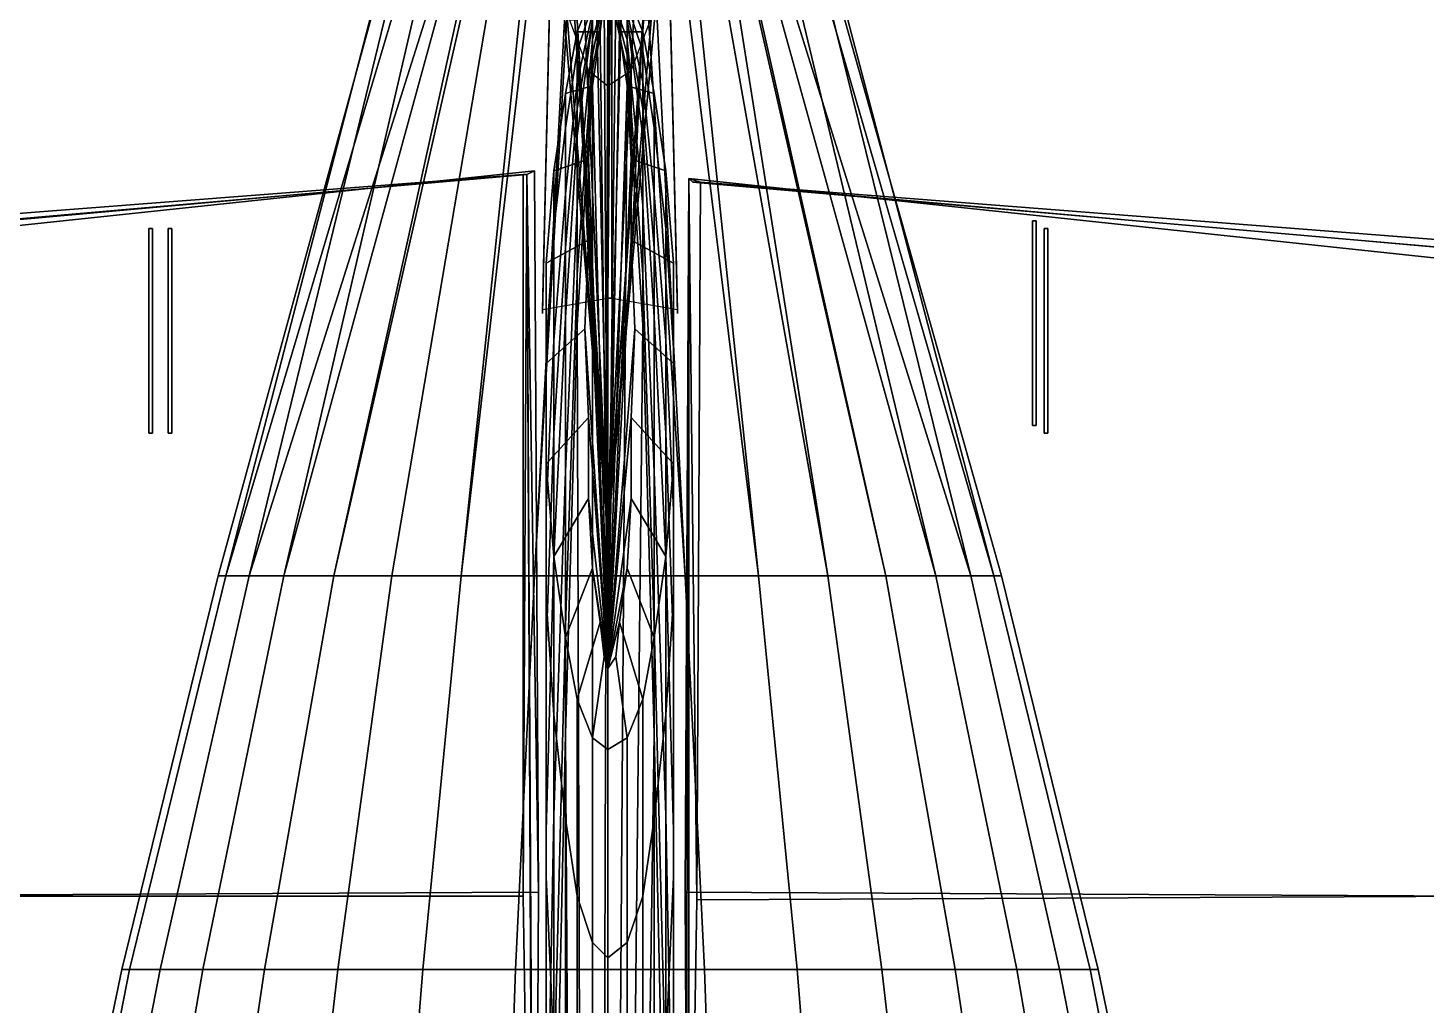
# Model space of a CAD drawing. Extents: x -1726 to 1721, y -2579 to 1769.
# Drawn here: x -150.3 to 212, y 1383.8 to 1637 of the extents above; entities that cross this region are included whole.
import ezdxf

# ---------------------------------------------------------------- set-up
doc = ezdxf.new("R2010")
doc.units = 0

msp = doc.modelspace()

# ---------------------------------------------------------------- linework, layer by layer
at = {"layer": '149059', "color": 1}
for points in [[(0, 1650, -670), (-4, 1630, -669), (-4, 1634, -605), (0, 1648, -606)], [(0, 1649, -765), (-4, 1626, -763), (-4, 1630, -669), (0, 1650, -670)], [(0, 1648, -606), (-4, 1634, -605), (-4, 1639, -539), (0, 1649, -539)], [(-4, 342, -658), (-4, 1626, -763), (0, 1649, -765), (-4, 342, -658)], [(-4, 342, -658), (0, 1649, -765), (5, 1626, -763), (-4, 342, -658)], [(5, 1630, -669), (0, 1650, -670), (0, 1648, -606), (5, 1634, -605)], [(5, 1626, -763), (0, 1649, -765), (0, 1650, -670), (5, 1630, -669)], [(5, 1634, -605), (0, 1648, -606), (0, 1649, -539), (5, 1639, -539)], [(-4, 1646, -143), (-8, 1636, -143), (-2, 1636, -110), (-1, 1645, -110)], [(-4, 1643, -225), (-8, 1631, -225), (-8, 1636, -143), (-4, 1646, -143)], [(0, 1471, -109), (-1, 1645, -110), (-2, 1636, -110), (0, 1471, -109)], [(0, 1471, -109), (0, 1648, -111), (-1, 1645, -110), (0, 1471, -109)], [(0, 1471, -109), (2, 1645, -110), (0, 1648, -111), (0, 1471, -109)], [(0, 1471, -109), (3, 1636, -110), (2, 1645, -110), (0, 1471, -109)], [(9, 1636, -143), (5, 1646, -143), (2, 1645, -110), (3, 1636, -110)], [(9, 1631, -225), (5, 1643, -225), (5, 1646, -143), (9, 1636, -143)], [(-4, 1641, -368), (-8, 1623, -368), (-8, 1631, -225), (-4, 1643, -225)], [(9, 1623, -368), (5, 1641, -368), (5, 1643, -225), (9, 1631, -225)], [(-4, 1639, -473), (-8, 1616, -473), (-8, 1623, -368), (-4, 1641, -368)], [(-4, 1639, -539), (-8, 1609, -539), (-8, 1616, -473), (-4, 1639, -473)], [(-4, 1634, -605), (-8, 1591, -603), (-8, 1609, -539), (-4, 1639, -539)], [(9, 1616, -473), (5, 1639, -473), (5, 1641, -368), (9, 1623, -368)], [(9, 1609, -539), (5, 1639, -539), (5, 1639, -473), (9, 1616, -473)], [(9, 1591, -603), (5, 1634, -605), (5, 1639, -539), (9, 1609, -539)], [(-8, 1636, -143), (-11, 1620, -143), (-4, 1622, -110), (-2, 1636, -110)], [(-8, 1631, -225), (-11, 1611, -225), (-11, 1620, -143), (-8, 1636, -143)], [(-4, 1630, -669), (-8, 1573, -665), (-8, 1591, -603), (-4, 1634, -605)], [(0, 1471, -109), (-2, 1636, -110), (-4, 1622, -110), (0, 1471, -109)], [(0, 1471, -109), (5, 1622, -110), (3, 1636, -110), (0, 1471, -109)], [(12, 1620, -143), (9, 1636, -143), (3, 1636, -110), (5, 1622, -110)], [(9, 1573, -665), (5, 1630, -669), (5, 1634, -605), (9, 1591, -603)], [(12, 1611, -225), (9, 1631, -225), (9, 1636, -143), (12, 1620, -143)], [(-8, 1623, -368), (-11, 1594, -368), (-11, 1611, -225), (-8, 1631, -225)], [(12, 1594, -368), (9, 1623, -368), (9, 1631, -225), (12, 1611, -225)], [(-4, 1626, -763), (-8, 1560, -758), (-8, 1573, -665), (-4, 1630, -669)], [(9, 1560, -758), (5, 1626, -763), (5, 1630, -669), (9, 1573, -665)], [(-4, 342, -658), (-8, 1560, -758), (-4, 1626, -763), (-4, 342, -658)], [(-4, 342, -658), (5, 1626, -763), (9, 1560, -758), (-4, 342, -658)], [(-11, 1620, -143), (-14, 1600, -143), (-5, 1603, -110), (-4, 1622, -110)], [(-11, 1611, -225), (-14, 1585, -225), (-14, 1600, -143), (-11, 1620, -143)], [(-8, 1616, -473), (-11, 1580, -473), (-11, 1594, -368), (-8, 1623, -368)], [(0, 1471, -109), (-4, 1622, -110), (-5, 1603, -110), (0, 1471, -109)], [(0, 1471, -109), (6, 1603, -110), (5, 1622, -110), (0, 1471, -109)], [(15, 1600, -143), (12, 1620, -143), (5, 1622, -110), (6, 1603, -110)], [(12, 1580, -473), (9, 1616, -473), (9, 1623, -368), (12, 1594, -368)], [(15, 1585, -225), (12, 1611, -225), (12, 1620, -143), (15, 1600, -143)], [(-8, 1609, -539), (-11, 1562, -539), (-11, 1580, -473), (-8, 1616, -473)], [(12, 1562, -539), (9, 1609, -539), (9, 1616, -473), (12, 1580, -473)], [(-11, 1594, -368), (-14, 1556, -368), (-14, 1585, -225), (-11, 1611, -225)], [(-8, 1591, -603), (-11, 1522, -600), (-11, 1562, -539), (-8, 1609, -539)], [(12, 1522, -600), (9, 1591, -603), (9, 1609, -539), (12, 1562, -539)], [(15, 1556, -368), (12, 1594, -368), (12, 1611, -225), (15, 1585, -225)], [(-14, 1600, -143), (-16, 1576, -143), (-5, 1582, -110), (-5, 1603, -110)], [(0, 1471, -109), (-5, 1603, -110), (-5, 1582, -110), (0, 1471, -109)], [(0, 1471, -109), (6, 1582, -110), (6, 1603, -110), (0, 1471, -109)], [(17, 1576, -143), (15, 1600, -143), (6, 1603, -110), (6, 1582, -110)], [(-14, 1585, -225), (-16, 1554, -225), (-16, 1576, -143), (-14, 1600, -143)], [(17, 1554, -225), (15, 1585, -225), (15, 1600, -143), (17, 1576, -143)], [(-11, 1580, -473), (-14, 1532, -473), (-14, 1556, -368), (-11, 1594, -368)], [(-8, 1573, -665), (-11, 1482, -660), (-11, 1522, -600), (-8, 1591, -603)], [(12, 1482, -660), (9, 1573, -665), (9, 1591, -603), (12, 1522, -600)], [(15, 1532, -473), (12, 1580, -473), (12, 1594, -368), (15, 1556, -368)], [(-14, 1556, -368), (-16, 1512, -368), (-16, 1554, -225), (-14, 1585, -225)], [(17, 1512, -368), (15, 1556, -368), (15, 1585, -225), (17, 1554, -225)], [(-16, 1576, -143), (-16, 1550, -143), (-6, 1559, -110), (-5, 1582, -110)], [(-11, 1562, -539), (-14, 1500, -539), (-14, 1532, -473), (-11, 1580, -473)], [(0, 1471, -109), (-5, 1582, -110), (-6, 1559, -110), (0, 1471, -109)], [(0, 1471, -109), (7, 1559, -110), (6, 1582, -110), (0, 1471, -109)], [(17, 1550, -143), (17, 1576, -143), (6, 1582, -110), (7, 1559, -110)], [(15, 1500, -539), (12, 1562, -539), (12, 1580, -473), (15, 1532, -473)], [(-16, 1554, -225), (-16, 1522, -225), (-16, 1550, -143), (-16, 1576, -143)], [(-8, 1560, -758), (-11, 1454, -749), (-11, 1482, -660), (-8, 1573, -665)], [(12, 1454, -749), (9, 1560, -758), (9, 1573, -665), (12, 1482, -660)], [(17, 1522, -225), (17, 1554, -225), (17, 1576, -143), (17, 1550, -143)], [(-11, 1522, -600), (-14, 1433, -596), (-14, 1500, -539), (-11, 1562, -539)], [(15, 1433, -596), (12, 1522, -600), (12, 1562, -539), (15, 1500, -539)], [(-16, 1550, -143), (-16, 1524, -143), (-5, 1536, -110), (-6, 1559, -110)], [(-4, 342, -658), (-11, 1454, -749), (-8, 1560, -758), (-4, 342, -658)], [(0, 1471, -109), (-6, 1559, -110), (-5, 1536, -110), (0, 1471, -109)], [(-4, 342, -658), (9, 1560, -758), (12, 1454, -749), (-4, 342, -658)], [(0, 1471, -109), (6, 1536, -110), (7, 1559, -110), (0, 1471, -109)], [(17, 1524, -143), (17, 1550, -143), (7, 1559, -110), (6, 1536, -110)], [(-14, 1532, -473), (-16, 1477, -473), (-16, 1512, -368), (-14, 1556, -368)], [(17, 1477, -473), (15, 1532, -473), (15, 1556, -368), (17, 1512, -368)], [(-16, 1512, -368), (-16, 1464, -368), (-16, 1522, -225), (-16, 1554, -225)], [(17, 1464, -368), (17, 1512, -368), (17, 1554, -225), (17, 1522, -225)], [(-16, 1522, -225), (-16, 1489, -225), (-16, 1524, -143), (-16, 1550, -143)], [(17, 1489, -225), (17, 1522, -225), (17, 1550, -143), (17, 1524, -143)], [(-16, 1524, -143), (-14, 1500, -143), (-5, 1515, -110), (-5, 1536, -110)], [(0, 1471, -109), (-5, 1536, -110), (-5, 1515, -110), (0, 1471, -109)], [(0, 1471, -109), (6, 1515, -110), (6, 1536, -110), (0, 1471, -109)], [(15, 1500, -143), (17, 1524, -143), (6, 1536, -110), (6, 1515, -110)], [(-14, 1500, -539), (-16, 1429, -539), (-16, 1477, -473), (-14, 1532, -473)], [(17, 1429, -539), (15, 1500, -539), (15, 1532, -473), (17, 1477, -473)], [(-16, 1489, -225), (-14, 1459, -225), (-14, 1500, -143), (-16, 1524, -143)], [(-16, 1464, -368), (-16, 1417, -368), (-16, 1489, -225), (-16, 1522, -225)], [(-11, 1482, -660), (-14, 1363, -653), (-14, 1433, -596), (-11, 1522, -600)], [(15, 1363, -653), (12, 1482, -660), (12, 1522, -600), (15, 1433, -596)], [(15, 1459, -225), (17, 1489, -225), (17, 1524, -143), (15, 1500, -143)], [(17, 1417, -368), (17, 1464, -368), (17, 1522, -225), (17, 1489, -225)], [(-14, 1500, -143), (-11, 1479, -143), (-4, 1497, -109), (-5, 1515, -110)], [(0, 1471, -109), (-5, 1515, -110), (-4, 1497, -109), (0, 1471, -109)], [(0, 1471, -109), (5, 1497, -109), (6, 1515, -110), (0, 1471, -109)], [(12, 1479, -143), (15, 1500, -143), (6, 1515, -110), (5, 1497, -109)], [(-16, 1477, -473), (-16, 1417, -473), (-16, 1464, -368), (-16, 1512, -368)], [(17, 1417, -473), (17, 1477, -473), (17, 1512, -368), (17, 1464, -368)], [(-14, 1433, -596), (-16, 1329, -592), (-16, 1429, -539), (-14, 1500, -539)], [(-14, 1459, -225), (-11, 1432, -225), (-11, 1479, -143), (-14, 1500, -143)], [(12, 1432, -225), (15, 1459, -225), (15, 1500, -143), (12, 1479, -143)], [(17, 1329, -592), (15, 1433, -596), (15, 1500, -539), (17, 1429, -539)], [(-11, 1479, -143), (-8, 1463, -143), (-2, 1483, -109), (-4, 1497, -109)], [(0, 1471, -109), (-4, 1497, -109), (-2, 1483, -109), (0, 1471, -109)], [(0, 1471, -109), (3, 1483, -109), (5, 1497, -109), (0, 1471, -109)], [(9, 1463, -143), (12, 1479, -143), (5, 1497, -109), (3, 1483, -109)], [(-16, 1417, -368), (-14, 1373, -368), (-14, 1459, -225), (-16, 1489, -225)], [(15, 1373, -368), (17, 1417, -368), (17, 1489, -225), (15, 1459, -225)], [(-11, 1454, -749), (-14, 1317, -738), (-14, 1363, -653), (-11, 1482, -660)], [(-8, 1463, -143), (-4, 1453, -143), (-1, 1474, -109), (-2, 1483, -109)], [(0, 1471, -109), (-2, 1483, -109), (-1, 1474, -109), (0, 1471, -109)], [(0, 1471, -109), (2, 1474, -109), (3, 1483, -109), (0, 1471, -109)], [(5, 1453, -143), (9, 1463, -143), (3, 1483, -109), (2, 1474, -109)], [(15, 1317, -738), (12, 1454, -749), (12, 1482, -660), (15, 1363, -653)], [(-11, 1432, -225), (-8, 1412, -225), (-8, 1463, -143), (-11, 1479, -143)], [(9, 1412, -225), (12, 1432, -225), (12, 1479, -143), (9, 1463, -143)], [(-16, 1429, -539), (-16, 1352, -539), (-16, 1417, -473), (-16, 1477, -473)], [(17, 1352, -539), (17, 1429, -539), (17, 1477, -473), (17, 1417, -473)], [(-4, 1453, -143), (0, 1450, -143), (0, 1471, -109), (-1, 1474, -109)], [(0, 1450, -143), (5, 1453, -143), (2, 1474, -109), (0, 1471, -109)], [(-16, 1417, -473), (-16, 1358, -473), (-16, 1417, -368), (-16, 1464, -368)], [(17, 1358, -473), (17, 1417, -473), (17, 1464, -368), (17, 1417, -368)], [(-8, 1412, -225), (-4, 1400, -225), (-4, 1453, -143), (-8, 1463, -143)], [(5, 1400, -225), (9, 1412, -225), (9, 1463, -143), (5, 1453, -143)], [(-14, 1373, -368), (-11, 1335, -368), (-11, 1432, -225), (-14, 1459, -225)], [(12, 1335, -368), (15, 1373, -368), (15, 1459, -225), (12, 1432, -225)], [(-4, 342, -658), (-14, 1317, -738), (-11, 1454, -749), (-4, 342, -658)], [(-4, 342, -658), (12, 1454, -749), (15, 1317, -738), (-4, 342, -658)], [(-4, 1400, -225), (0, 1396, -225), (0, 1450, -143), (-4, 1453, -143)], [(0, 1396, -225), (5, 1400, -225), (5, 1453, -143), (0, 1450, -143)], [(-14, 1363, -653), (-16, 1225, -645), (-16, 1329, -592), (-14, 1433, -596)], [(-11, 1335, -368), (-8, 1306, -368), (-8, 1412, -225), (-11, 1432, -225)], [(9, 1306, -368), (12, 1335, -368), (12, 1432, -225), (9, 1412, -225)], [(17, 1225, -645), (15, 1363, -653), (15, 1433, -596), (17, 1329, -592)], [(-16, 1329, -592), (-16, 1217, -587), (-16, 1352, -539), (-16, 1429, -539)], [(17, 1217, -587), (17, 1329, -592), (17, 1429, -539), (17, 1352, -539)], [(-16, 1358, -473), (-14, 1302, -473), (-14, 1373, -368), (-16, 1417, -368)], [(-16, 1352, -539), (-16, 1274, -539), (-16, 1358, -473), (-16, 1417, -473)], [(15, 1302, -473), (17, 1358, -473), (17, 1417, -368), (15, 1373, -368)], [(17, 1274, -539), (17, 1352, -539), (17, 1417, -473), (17, 1358, -473)], [(-8, 1306, -368), (-4, 1288, -368), (-4, 1400, -225), (-8, 1412, -225)], [(5, 1288, -368), (9, 1306, -368), (9, 1412, -225), (5, 1400, -225)], [(-4, 1288, -368), (0, 1281, -368), (0, 1396, -225), (-4, 1400, -225)], [(0, 1281, -368), (5, 1288, -368), (5, 1400, -225), (0, 1396, -225)]]:
    msp.add_3dface(points, dxfattribs=at)
at = {"layer": '187417', "color": 1}
for points in [[(20, 1413, -529), (21, 1598, -516), (227, 1576, -513), (226, 1412, -520)], [(21, 1598, -516), (20, 1413, -529), (21, 1227, -530), (21, 1598, -516)], [(21, 1598, -516), (21, 1179, -518), (20, 1229, -498), (21, 1598, -516)], [(21, 1598, -516), (20, 1229, -498), (23, 1411, -484), (21, 1598, -516)], [(21, 1598, -516), (22, 1597, -502), (229, 1579, -508), (227, 1576, -513)], [(21, 1598, -516), (21, 1227, -530), (21, 1179, -518), (21, 1598, -516)], [(21, 1598, -516), (23, 1411, -484), (24, 1597, -492), (21, 1598, -516)], [(21, 1598, -516), (24, 1597, -492), (22, 1597, -502), (21, 1598, -516)], [(22, 1597, -502), (24, 1597, -492), (230, 1581, -495), (229, 1579, -508)], [(678, 1539, -495), (24, 1597, -492), (22, 1597, -502), (677, 1540, -506)], [(24, 1597, -492), (23, 1411, -484), (228, 1412, -489), (230, 1581, -495)], [(110, 1587, -502), (110, 1587, -466), (111, 1587, -466), (111, 1587, -502)], [(110, 1534, -466), (110, 1587, -466), (110, 1587, -502), (110, 1534, -502)], [(110, 1534, -466), (111, 1534, -466), (111, 1587, -466), (110, 1587, -466)], [(110, 1587, -502), (111, 1587, -502), (111, 1534, -502), (110, 1534, -502)], [(111, 1587, -466), (111, 1534, -466), (111, 1534, -502), (111, 1587, -502)], [(113, 1585, -547), (113, 1585, -512), (114, 1585, -512), (114, 1585, -547)], [(113, 1532, -512), (113, 1585, -512), (113, 1585, -547), (113, 1532, -547)], [(113, 1532, -512), (114, 1532, -512), (114, 1585, -512), (113, 1585, -512)], [(113, 1585, -547), (114, 1585, -547), (114, 1532, -547), (113, 1532, -547)], [(114, 1585, -512), (114, 1532, -512), (114, 1532, -547), (114, 1585, -547)], [(111, 1534, -502), (111, 1534, -466), (110, 1534, -466), (110, 1534, -502)], [(114, 1532, -547), (114, 1532, -512), (113, 1532, -512), (113, 1532, -547)], [(21, 1227, -530), (20, 1413, -529), (226, 1412, -520), (227, 1254, -519)], [(23, 1411, -484), (20, 1229, -498), (228, 1250, -496), (228, 1412, -489)]]:
    msp.add_3dface(points, dxfattribs=at)
at = {"layer": '191401', "color": 1}
for points in [[(-676, 1542, -518), (-21, 1599, -503), (-22, 1599, -493), (-677, 1540, -508)], [(-228, 1581, -513), (-229, 1583, -500), (-22, 1599, -493), (-21, 1599, -503)], [(-229, 1583, -500), (-227, 1412, -494), (-22, 1412, -485), (-22, 1599, -493)], [(-226, 1578, -517), (-228, 1581, -513), (-21, 1599, -503), (-19, 1600, -517)], [(-225, 1412, -524), (-226, 1578, -517), (-19, 1600, -517), (-18, 1413, -530)], [(-21, 1599, -503), (-22, 1599, -493), (-22, 1412, -485), (-21, 1599, -503)], [(-21, 1599, -503), (-22, 1412, -485), (-19, 1224, -499), (-21, 1599, -503)], [(-21, 1599, -503), (-18, 1413, -530), (-19, 1600, -517), (-21, 1599, -503)], [(-21, 1599, -503), (-19, 1224, -499), (-19, 1177, -519), (-21, 1599, -503)], [(-21, 1599, -503), (-19, 1177, -519), (-19, 1225, -531), (-21, 1599, -503)], [(-21, 1599, -503), (-19, 1225, -531), (-18, 1413, -530), (-21, 1599, -503)], [(-119, 1585, -550), (-119, 1585, -515), (-118, 1585, -515), (-118, 1585, -550)], [(-119, 1532, -515), (-119, 1585, -515), (-119, 1585, -550), (-119, 1532, -550)], [(-119, 1532, -515), (-118, 1532, -515), (-118, 1585, -515), (-119, 1585, -515)], [(-119, 1585, -550), (-118, 1585, -550), (-118, 1532, -550), (-119, 1532, -550)], [(-118, 1585, -515), (-118, 1532, -515), (-118, 1532, -550), (-118, 1585, -550)], [(-114, 1585, -503), (-114, 1585, -468), (-113, 1585, -468), (-113, 1585, -503)], [(-114, 1532, -468), (-114, 1585, -468), (-114, 1585, -503), (-114, 1532, -503)], [(-114, 1532, -468), (-113, 1532, -468), (-113, 1585, -468), (-114, 1585, -468)], [(-114, 1585, -503), (-113, 1585, -503), (-113, 1532, -503), (-114, 1532, -503)], [(-113, 1585, -468), (-113, 1532, -468), (-113, 1532, -503), (-113, 1585, -503)], [(-118, 1532, -550), (-118, 1532, -515), (-119, 1532, -515), (-119, 1532, -550)], [(-113, 1532, -503), (-113, 1532, -468), (-114, 1532, -468), (-114, 1532, -503)], [(-225, 1253, -524), (-225, 1412, -524), (-18, 1413, -530), (-19, 1225, -531)], [(-227, 1412, -494), (-227, 1249, -501), (-19, 1224, -499), (-22, 1412, -485)]]:
    msp.add_3dface(points, dxfattribs=at)
at = {"layer": '272109', "color": 1}
for points in [[(-32, 1754, -844), (-30, 1754, -851), (-101, 1495, -848), (-99, 1495, -828)], [(-30, 1754, -851), (-22, 1754, -856), (-99, 1495, -868), (-101, 1495, -848)], [(-30, 1754, -835), (-32, 1754, -844), (-99, 1495, -828), (-93, 1495, -809)], [(-22, 1754, -856), (-11, 1754, -860), (-93, 1495, -887), (-99, 1495, -868)], [(-24, 1754, -830), (-30, 1754, -835), (-93, 1495, -809), (-84, 1495, -791)], [(-11, 1754, -860), (-13, 1754, -866), (-84, 1495, -905), (-93, 1495, -887)], [(-12, 1754, -824), (-24, 1754, -830), (-84, 1495, -791), (-71, 1495, -776)], [(-13, 1754, -866), (-14, 1754, -875), (-71, 1495, -920), (-84, 1495, -905)], [(-12, 1754, -817), (-12, 1754, -824), (-71, 1495, -776), (-56, 1495, -763)], [(-14, 1754, -875), (-12, 1754, -880), (-56, 1495, -933), (-71, 1495, -920)], [(-11, 1754, -811), (-12, 1754, -817), (-56, 1495, -763), (-38, 1495, -753)], [(-12, 1754, -880), (-8, 1754, -883), (-38, 1495, -943), (-56, 1495, -933)], [(-5, 1754, -808), (-11, 1754, -811), (-38, 1495, -753), (-19, 1495, -748)], [(-8, 1754, -883), (-4, 1754, -886), (-19, 1495, -948), (-38, 1495, -943)], [(0, 1754, -806), (-5, 1754, -808), (-19, 1495, -748), (0, 1495, -746)], [(-4, 1754, -886), (0, 1754, -886), (0, 1495, -950), (-19, 1495, -948)], [(0, 1754, -886), (3, 1754, -886), (20, 1495, -948), (0, 1495, -950)], [(7, 1754, -808), (0, 1754, -806), (0, 1495, -746), (20, 1495, -748)], [(3, 1754, -886), (7, 1754, -883), (39, 1495, -943), (20, 1495, -948)], [(7, 1754, -883), (11, 1754, -880), (57, 1495, -933), (39, 1495, -943)], [(12, 1754, -811), (7, 1754, -808), (20, 1495, -748), (39, 1495, -753)], [(11, 1754, -880), (13, 1754, -875), (72, 1495, -920), (57, 1495, -933)], [(16, 1754, -817), (12, 1754, -811), (39, 1495, -753), (57, 1495, -763)], [(13, 1754, -875), (13, 1754, -867), (85, 1495, -905), (72, 1495, -920)], [(13, 1754, -867), (13, 1754, -861), (94, 1495, -887), (85, 1495, -905)], [(13, 1754, -861), (25, 1754, -856), (100, 1495, -868), (94, 1495, -887)], [(23, 1754, -830), (14, 1754, -824), (72, 1495, -776), (85, 1495, -791)], [(14, 1754, -824), (16, 1754, -817), (57, 1495, -763), (72, 1495, -776)], [(30, 1754, -835), (23, 1754, -830), (85, 1495, -791), (94, 1495, -809)], [(25, 1754, -856), (29, 1754, -850), (102, 1495, -848), (100, 1495, -868)], [(29, 1754, -850), (32, 1754, -844), (100, 1495, -828), (102, 1495, -848)], [(32, 1754, -844), (30, 1754, -835), (94, 1495, -809), (100, 1495, -828)], [(-99, 1495, -828), (-101, 1495, -848), (-126, 1393, -849), (-124, 1393, -824)], [(-101, 1495, -848), (-99, 1495, -868), (-124, 1393, -874), (-126, 1393, -849)], [(-93, 1495, -809), (-99, 1495, -828), (-124, 1393, -824), (-116, 1393, -800)], [(-99, 1495, -868), (-93, 1495, -887), (-116, 1393, -898), (-124, 1393, -874)], [(-84, 1495, -791), (-93, 1495, -809), (-116, 1393, -800), (-105, 1393, -778)], [(-93, 1495, -887), (-84, 1495, -905), (-105, 1393, -920), (-116, 1393, -898)], [(-71, 1495, -776), (-84, 1495, -791), (-105, 1393, -778), (-89, 1393, -759)], [(-84, 1495, -905), (-71, 1495, -920), (-89, 1393, -939), (-105, 1393, -920)], [(-56, 1495, -763), (-71, 1495, -776), (-89, 1393, -759), (-70, 1393, -743)], [(-71, 1495, -920), (-56, 1495, -933), (-70, 1393, -955), (-89, 1393, -939)], [(-38, 1495, -753), (-56, 1495, -763), (-70, 1393, -743), (-48, 1393, -731)], [(-56, 1495, -933), (-38, 1495, -943), (-48, 1393, -966), (-70, 1393, -955)], [(-19, 1495, -748), (-38, 1495, -753), (-48, 1393, -731), (-24, 1393, -724)], [(-38, 1495, -943), (-19, 1495, -948), (-24, 1393, -974), (-48, 1393, -966)], [(0, 1495, -746), (-19, 1495, -748), (-24, 1393, -724), (0, 1393, -722)], [(-19, 1495, -948), (0, 1495, -950), (0, 1393, -976), (-24, 1393, -974)], [(0, 1495, -950), (20, 1495, -948), (25, 1393, -974), (0, 1393, -976)], [(20, 1495, -748), (0, 1495, -746), (0, 1393, -722), (25, 1393, -724)], [(20, 1495, -948), (39, 1495, -943), (49, 1393, -966), (25, 1393, -974)], [(39, 1495, -753), (20, 1495, -748), (25, 1393, -724), (49, 1393, -731)], [(39, 1495, -943), (57, 1495, -933), (71, 1393, -955), (49, 1393, -966)], [(57, 1495, -763), (39, 1495, -753), (49, 1393, -731), (71, 1393, -743)], [(57, 1495, -933), (72, 1495, -920), (90, 1393, -939), (71, 1393, -955)], [(72, 1495, -776), (57, 1495, -763), (71, 1393, -743), (90, 1393, -759)], [(72, 1495, -920), (85, 1495, -905), (106, 1393, -920), (90, 1393, -939)], [(85, 1495, -791), (72, 1495, -776), (90, 1393, -759), (106, 1393, -778)], [(85, 1495, -905), (94, 1495, -887), (117, 1393, -898), (106, 1393, -920)], [(94, 1495, -809), (85, 1495, -791), (106, 1393, -778), (117, 1393, -800)], [(94, 1495, -887), (100, 1495, -868), (125, 1393, -874), (117, 1393, -898)], [(100, 1495, -828), (94, 1495, -809), (117, 1393, -800), (125, 1393, -824)], [(100, 1495, -868), (102, 1495, -848), (127, 1393, -849), (125, 1393, -874)], [(102, 1495, -848), (100, 1495, -828), (125, 1393, -824), (127, 1393, -849)], [(-124, 1393, -824), (-126, 1393, -849), (-144, 1306, -850), (-141, 1306, -821)], [(-126, 1393, -849), (-124, 1393, -874), (-141, 1306, -878), (-144, 1306, -850)], [(-116, 1393, -800), (-124, 1393, -824), (-141, 1306, -821), (-133, 1306, -794)], [(-124, 1393, -874), (-116, 1393, -898), (-133, 1306, -906), (-141, 1306, -878)], [(-105, 1393, -778), (-116, 1393, -800), (-133, 1306, -794), (-120, 1306, -769)], [(-116, 1393, -898), (-105, 1393, -920), (-120, 1306, -931), (-133, 1306, -906)], [(-89, 1393, -759), (-105, 1393, -778), (-120, 1306, -769), (-102, 1306, -747)], [(-105, 1393, -920), (-89, 1393, -939), (-102, 1306, -953), (-120, 1306, -931)], [(-70, 1393, -743), (-89, 1393, -759), (-102, 1306, -747), (-80, 1306, -729)], [(-89, 1393, -939), (-70, 1393, -955), (-80, 1306, -971), (-102, 1306, -953)], [(-48, 1393, -731), (-70, 1393, -743), (-80, 1306, -729), (-55, 1306, -715)], [(-70, 1393, -955), (-48, 1393, -966), (-55, 1306, -985), (-80, 1306, -971)], [(-24, 1393, -724), (-48, 1393, -731), (-55, 1306, -715), (-27, 1306, -707)], [(-48, 1393, -966), (-24, 1393, -974), (-27, 1306, -993), (-55, 1306, -985)], [(0, 1393, -722), (-24, 1393, -724), (-27, 1306, -707), (0, 1306, -704)], [(-24, 1393, -974), (0, 1393, -976), (0, 1306, -996), (-27, 1306, -993)], [(0, 1393, -976), (25, 1393, -974), (28, 1306, -993), (0, 1306, -996)], [(25, 1393, -724), (0, 1393, -722), (0, 1306, -704), (28, 1306, -707)], [(25, 1393, -974), (49, 1393, -966), (56, 1306, -985), (28, 1306, -993)], [(49, 1393, -731), (25, 1393, -724), (28, 1306, -707), (56, 1306, -715)], [(49, 1393, -966), (71, 1393, -955), (81, 1306, -971), (56, 1306, -985)], [(71, 1393, -743), (49, 1393, -731), (56, 1306, -715), (81, 1306, -729)], [(71, 1393, -955), (90, 1393, -939), (103, 1306, -953), (81, 1306, -971)], [(90, 1393, -759), (71, 1393, -743), (81, 1306, -729), (103, 1306, -747)], [(90, 1393, -939), (106, 1393, -920), (121, 1306, -931), (103, 1306, -953)], [(106, 1393, -778), (90, 1393, -759), (103, 1306, -747), (121, 1306, -769)], [(106, 1393, -920), (117, 1393, -898), (134, 1306, -906), (121, 1306, -931)], [(117, 1393, -800), (106, 1393, -778), (121, 1306, -769), (134, 1306, -794)], [(117, 1393, -898), (125, 1393, -874), (142, 1306, -878), (134, 1306, -906)], [(125, 1393, -824), (117, 1393, -800), (134, 1306, -794), (142, 1306, -821)], [(125, 1393, -874), (127, 1393, -849), (145, 1306, -850), (142, 1306, -878)], [(127, 1393, -849), (125, 1393, -824), (142, 1306, -821), (145, 1306, -850)]]:
    msp.add_3dface(points, dxfattribs=at)
at = {"layer": '370019', "color": 1}
for points in [[(0, 1567, -110), (0, 1740, -110), (0, 1744, -110), (0, 1567, -110)], [(0, 1567, -110), (0, 1744, -110), (0, 1740, -110), (0, 1567, -110)], [(0, 1567, -110), (1, 1729, -110), (0, 1740, -110), (0, 1567, -110)], [(0, 1567, -110), (0, 1740, -110), (0, 1729, -110), (0, 1567, -110)], [(0, 1567, -110), (1, 1713, -110), (1, 1729, -110), (0, 1567, -110)], [(0, 1567, -110), (0, 1729, -110), (0, 1713, -110), (0, 1567, -110)], [(0, 1567, -110), (1, 1693, -110), (1, 1713, -110), (0, 1567, -110)], [(0, 1567, -110), (0, 1713, -110), (0, 1693, -110), (0, 1567, -110)], [(-14, 1691, -143), (-17, 1564, -143), (0, 1567, -110), (0, 1693, -110)], [(0, 1567, -110), (1, 1567, -110), (1, 1693, -110), (0, 1567, -110)], [(0, 1567, -110), (0, 1693, -110), (0, 1567, -110)], [(18, 1564, -143), (15, 1691, -143), (1, 1693, -110), (1, 1567, -110)], [(-14, 1690, -205), (-17, 1563, -205), (-17, 1564, -143), (-14, 1691, -143)], [(18, 1563, -205), (15, 1690, -205), (15, 1691, -143), (18, 1564, -143)], [(0, 1567, -110), (1, 1567, -110), (1, 1567, -110), (0, 1567, -110)], [(0, 1567, -110), (1, 1567, -110), (1, 1567, -110), (0, 1567, -110)], [(0, 1567, -110), (0, 1567, -110), (0, 1567, -110)], [(0, 1567, -110), (0, 1567, -110), (0, 1567, -110)]]:
    msp.add_3dface(points, dxfattribs=at)
at = {"layer": '392501', "color": 1}
for points in [[(0, 1506, -751), (0, 1745, -769), (-5, 1741, -769), (0, 1506, -751)], [(0, 1506, -751), (6, 1741, -769), (0, 1745, -769), (0, 1506, -751)], [(0, 1506, -751), (-5, 1741, -769), (-10, 1727, -769), (0, 1506, -751)], [(0, 1506, -751), (11, 1727, -769), (6, 1741, -769), (0, 1506, -751)], [(0, 1506, -751), (-10, 1727, -769), (-13, 1707, -769), (0, 1506, -751)], [(0, 1506, -751), (14, 1707, -769), (11, 1727, -769), (0, 1506, -751)], [(0, 1506, -751), (-13, 1707, -769), (-14, 1684, -769), (0, 1506, -751)], [(0, 1506, -751), (15, 1684, -769), (14, 1707, -769), (0, 1506, -751)], [(0, 1506, -751), (-14, 1684, -769), (-13, 1660, -769), (0, 1506, -751)], [(0, 1506, -751), (14, 1660, -769), (15, 1684, -769), (0, 1506, -751)], [(0, 1506, -751), (-13, 1660, -769), (-8, 1639, -764), (0, 1506, -751)], [(0, 1506, -751), (9, 1639, -764), (14, 1660, -769), (0, 1506, -751)], [(-10, 1639, -830), (-5, 1626, -830), (-5, 1577, -757), (-8, 1639, -764)], [(0, 1506, -751), (-8, 1639, -764), (-5, 1577, -757), (0, 1506, -751)], [(0, 1506, -751), (6, 1577, -757), (9, 1639, -764), (0, 1506, -751)], [(6, 1626, -830), (11, 1639, -830), (9, 1639, -764), (6, 1577, -757)], [(-5, 1626, -830), (0, 1622, -830), (0, 1506, -751), (-5, 1577, -757)], [(0, 1622, -830), (6, 1626, -830), (6, 1577, -757), (0, 1506, -751)]]:
    msp.add_3dface(points, dxfattribs=at)

doc.saveas('drawing.dxf')
